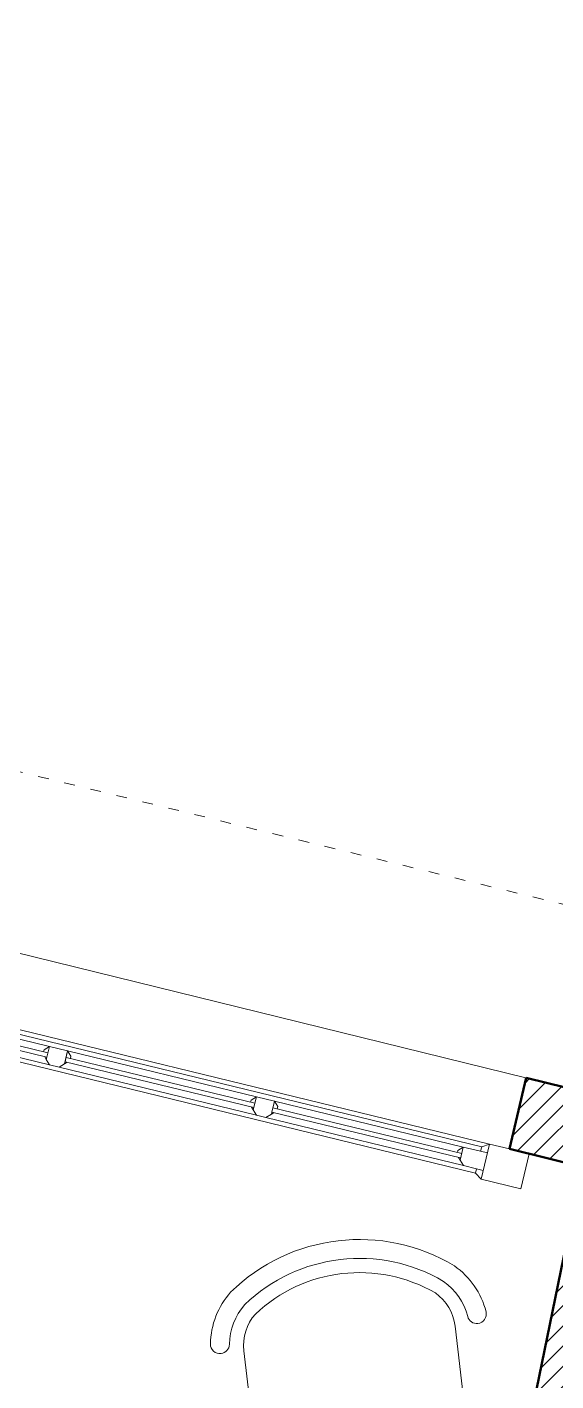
# Model space of a CAD drawing. Header units: millimetres. Extents: x 4980 to 19099, y 3891 to 5773.
# Drawn here: x 5913.2 to 6031.6, y 5434.1 to 5737.2 of the extents above; entities that cross this region are included whole.
import ezdxf

# ---------------------------------------------------------------- set-up
doc = ezdxf.new("R2010")
doc.units = ezdxf.units.MM
doc.linetypes.add('ACAD_ISO03W100', pattern=[30, 12, -18])
for name, color, linetype, lineweight in [('a 2', 132, 'Continuous', 20), ('a duvar', 84, 'Continuous', 50), ('a pencere 0', 252, 'Continuous', 0), ('a pencere cam', 121, 'Continuous', 0), ('a pencere doğrama', 41, 'Continuous', 20), ('a pencere görünüş', 62, 'Continuous', 9), ('no3_duvar tarama', 253, 'Continuous', 9)]:
    doc.layers.add(name, color=color, linetype=linetype, lineweight=lineweight)
doc.layers.add('no3_tefris ön ince_Stift_Nr__194', color=7, linetype='Continuous', lineweight=20, true_color=0x3e007e)

# ---------------------------------------------------------------- blocks, each defined once
blk = doc.blocks.new('S2')
at = {"layer": 'no3_tefris ön ince_Stift_Nr__194', "linetype": 'Continuous', "flags": 128}
for points in [[(-366.36, 3123.35, 0.178701), (-357.54, 3126.97, 0.336852), (-353.17, 3171.56, 0.178701), (-361.12, 3176.83, -0.375565), (-362.74, 3179.09, -0.453948), (-360.15, 3180.95, -0.178701), (-349.76, 3174.06, -0.3419), (-354.67, 3123.85, -0.178701), (-366.2, 3119.12, -0.453948), (-368.39, 3121.44, -0.375565)], [(-363.24, 3173.97), (-392.93, 3176.87, 0.414214), (-396.4, 3174.02), (-400.42, 3132.94, 0.414214), (-397.57, 3129.47), (-367.88, 3126.56, 0.213422), (-359.69, 3129.31, 0.332144), (-355.73, 3169.69, 0.213422)]]:
    blk.add_lwpolyline(points, format="xyb", close=True, dxfattribs=at)

msp = doc.modelspace()

# ---------------------------------------------------------------- hatches: boundary and pattern name
at = {"layer": 'no3_duvar tarama'}
h = msp.add_hatch(dxfattribs=at)
h.set_pattern_fill('ANSI31', color=256, style=0)
h.set_pattern_definition([(45, (85186.307, 24090.58), (-2.24506403, 2.24506403), [])])
h.paths.add_polyline_path([(6273.9, 5366.07), (6292.86, 5416.24), (6302.62, 5413.57), (6303.81, 5418.42), (6305.18, 5418.09), (6309.21, 5434.29), (6284.9, 5440.35), (6284.34, 5438.26), (6024.92, 5501.99), (6021.18, 5486.05), (6037.49, 5482.08), (6026.06, 5426.38), (6054.29, 5419.52), (6106.28, 5406.86)])
h.paths.add_polyline_path([(5710.4, 5561.68), (5726.72, 5557.71), (5730.69, 5574.27), (5646.04, 5594.77), (5641.7, 5578.4), (5656.87, 5574.71), (5644.19, 5519.32), (5697.13, 5506.43)])

# ---------------------------------------------------------------- linework, layer by layer
at = {"layer": 'a 2', "linetype": 'ACAD_ISO03W100', "ltscale": 0.2, "elevation": -0.53}
msp.add_lwpolyline([(6069.6, 5532), (5226.24, 5737.24), (5213.38, 5722.41)], dxfattribs=at)
at = {"layer": 'a 2', "elevation": -0.53}
msp.add_lwpolyline([(5730.69, 5574.27), (6024.89, 5501.99)], dxfattribs=at)
at = {"layer": 'a duvar', "elevation": -0.53}
for points in [[(6021.18, 5486.05), (6024.92, 5501.99)], [(6021.18, 5486.05), (6037.49, 5482.08), (6026.06, 5426.38), (6054.29, 5419.52), (6106.28, 5406.86), (6273.9, 5366.07), (6292.86, 5416.24), (6302.62, 5413.57), (6303.81, 5418.42), (6305.18, 5418.09), (6309.21, 5434.29), (6284.9, 5440.35), (6284.34, 5438.26), (6024.92, 5501.99)]]:
    msp.add_lwpolyline(points, dxfattribs=at)
at = {"layer": 'a pencere 0', "elevation": -0.53}
for points in [[(6016.74, 5487.14), (5731.06, 5556.66)], [(5732.32, 5555.27), (6014.99, 5486.49)], [(5871.84, 5515.15), (6013.57, 5480.66)], [(5917.49, 5506.1), (5917.13, 5506.7)], [(5921.56, 5505.11), (5922.16, 5505.47)], [(5963.82, 5494.82), (5963.46, 5495.43)], [(5967.89, 5493.83), (5968.49, 5494.2)], [(6010.16, 5483.55), (6009.79, 5484.15)]]:
    msp.add_lwpolyline(points, dxfattribs=at)
at = {"layer": 'a pencere cam', "elevation": -0.53}
for points in [[(5917.61, 5506.58), (5875.34, 5516.87)], [(5917.85, 5507.55), (5875.58, 5517.84)], [(5921.68, 5505.59), (5963.94, 5495.31)], [(5921.91, 5506.56), (5964.18, 5496.28)], [(6010.27, 5484.03), (5968.01, 5494.32)], [(6010.51, 5485), (5968.24, 5495.29)]]:
    msp.add_lwpolyline(points, dxfattribs=at)
at = {"layer": 'a pencere doğrama', "elevation": -0.53}
for points in [[(5916.99, 5508.28), (5916.88, 5507.79)], [(5916.99, 5508.28), (5918.2, 5509.01)], [(5918.2, 5509.01), (5917.61, 5506.58)], [(5922.27, 5508.02), (5922.27, 5508.02), (5918.2, 5509.01)], [(5922.27, 5508.02), (5921.56, 5505.11)], [(5922.27, 5508.02), (5921.68, 5505.59)], [(5923, 5506.81), (5922.27, 5508.02)], [(5917.61, 5506.58), (5917.49, 5506.1)], [(5917.49, 5506.1), (5918.23, 5504.89)], [(5918.23, 5504.89), (5920.35, 5504.37)], [(5921.56, 5505.11), (5920.35, 5504.37)], [(5921.68, 5505.59), (5921.56, 5505.11)], [(5923, 5506.81), (5922.88, 5506.33)], [(5963.33, 5497), (5963.21, 5496.52)], [(5963.33, 5497), (5964.53, 5497.74)], [(5964.53, 5497.74), (5963.82, 5494.82)], [(5964.53, 5497.74), (5963.94, 5495.31)], [(5964.53, 5497.74), (5964.53, 5497.74), (5968.6, 5496.75)], [(5968.6, 5496.75), (5968.01, 5494.32)], [(5969.33, 5495.54), (5968.6, 5496.75)], [(5963.94, 5495.31), (5963.82, 5494.82)], [(5963.82, 5494.82), (5964.56, 5493.61)], [(5966.68, 5493.1), (5964.56, 5493.61)], [(5967.89, 5493.83), (5966.68, 5493.1)], [(5968.01, 5494.32), (5967.89, 5493.83)], [(5969.33, 5495.54), (5969.22, 5495.05)], [(6016.74, 5487.14), (6014.83, 5479.27)], [(6021.18, 5486.05), (6016.74, 5487.14), (6014.99, 5486.49)], [(6009.66, 5485.73), (6009.54, 5485.24)], [(6009.66, 5485.73), (6010.86, 5486.46)], [(6010.86, 5486.46), (6010.16, 5483.55)], [(6010.16, 5483.55), (6010.89, 5482.34)], [(6014.99, 5486.49), (6014.75, 5485.52), (6010.86, 5486.46)], [(6014.75, 5485.52), (6016.25, 5485.15)], [(6023.71, 5477.1), (6025.62, 5484.98)], [(6010.89, 5482.34), (6013.81, 5481.63)], [(6013.57, 5480.66), (6013.81, 5481.63)], [(6023.71, 5477.1), (6014.83, 5479.27), (6013.57, 5480.66)], [(6013.81, 5481.63), (6015.31, 5481.26)]]:
    msp.add_lwpolyline(points, dxfattribs=at)
at = {"layer": 'a pencere görünüş', "elevation": -0.53}
for points in [[(5918.2, 5509.01), (5875.94, 5519.3)], [(5918.23, 5504.89), (5874.02, 5515.65)], [(5964.53, 5497.74), (5922.27, 5508.02)], [(5964.56, 5493.61), (5920.35, 5504.37)], [(6010.86, 5486.46), (5968.6, 5496.75)], [(6010.89, 5482.34), (5966.68, 5493.1)]]:
    msp.add_lwpolyline(points, dxfattribs=at)

# ---------------------------------------------------------------- block references
at = {"layer": 'no3_duvar tarama', "rotation": 102.2685641655622}
msp.add_blockref('S2', (8986.02, 6470.24), dxfattribs=at)

doc.saveas('drawing.dxf')
